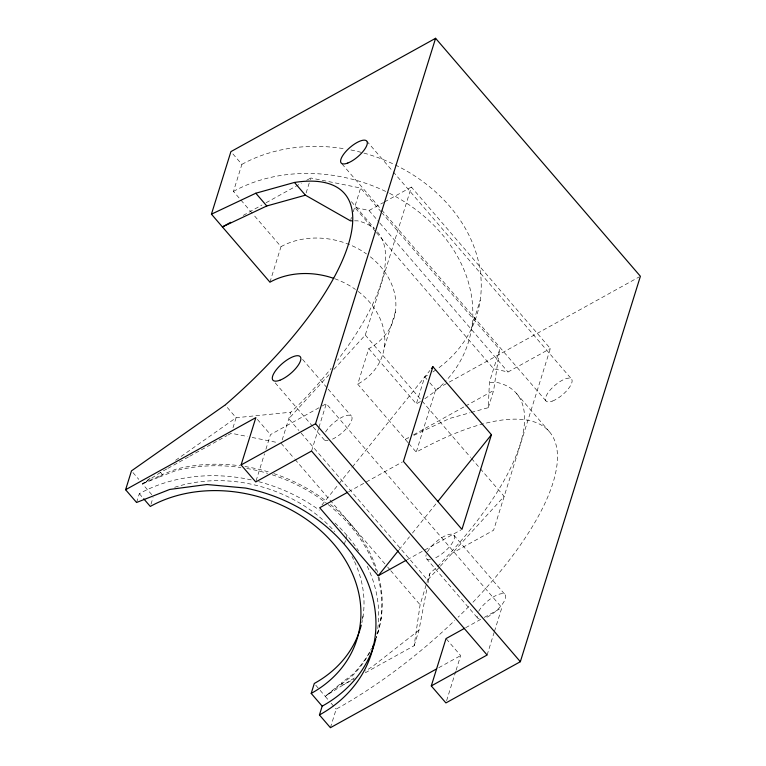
<?xml version="1.0" encoding="UTF-8"?>
<svg xmlns="http://www.w3.org/2000/svg" width="766" height="766" viewBox="0 0 766 766"><rect width="100%" height="100%" fill="white"/><g stroke="black" fill="none" stroke-linecap="round" stroke-linejoin="round"><path stroke-width="0.57" stroke-dasharray="3.83 2.87" d="M471.243 412.424L488.287 407.675L489.407 382.291L499.614 349.516L382.378 213.293M365.258 672.787L414.138 645.728L420.103 604.776L426.605 583.462M488.287 407.675L493.649 390.459L499.614 349.516M414.138 645.728L418.973 630.207L427.141 587.532M428.022 582.916L429.793 573.686L436.601 567.242M320.131 690.338L325.234 696.351L341.119 684.344L341.598 682.755L352.743 674.377A150.26 121.401 17.3 0 0 371.654 648.237M426.949 582.342L429.793 573.686M136.578 502.477L139.316 493.687A150.26 121.401 17.3 0 1 251.784 480.004M151.812 494.683L142.371 483.882L152.204 476.749M252.167 213.159L233.458 191.423L241.884 164.374L232.376 153.324M150.979 504.22L153.037 497.594M269.948 282.166L281.007 246.662L252.943 214.059M233.008 427.706L236.11 417.729L225.147 404.984M306.113 192.984L309.225 183.007M310.259 179.675L310.785 177.99L360.642 188.034L381.602 212.383M256.093 480.818L264.519 453.769M265.917 449.259L270.484 434.609L321.136 406.564M282.175 439.952L290.812 412.213L301.028 402.543A228.392 82.288 -40.7 0 0 331.113 368.389M350.78 219.679L351.479 217.429M353.241 211.789L360.642 188.034M311.561 451.04L318.579 428.5M318.934 427.371L326.306 403.701L501.854 607.677L494.482 631.347M333.88 369.413L365.286 335.058L411.38 187.067L550.352 348.54L493.591 530.254L452.285 553.129M408.192 442.796L357.722 384.159L368.772 348.654A72.119 58.273 17.3 0 0 369.269 255.968M384.34 347.362L395.39 311.867M344.298 544.329L345.667 539.925M346.012 538.833L347.036 535.53M350.139 525.591L350.617 524.04M368.772 348.654L416.321 403.893L424.747 376.853A150.26 121.401 17.3 0 0 428.855 374.469M362.069 619.33L363.103 616.017M422.401 431.306L422.928 429.621M330.405 727.7L336.197 709.105A228.392 82.288 -40.7 0 0 454.669 620.508M472.919 602.268A228.392 82.288 -40.7 0 0 554.843 441.034A228.392 82.288 -40.7 0 0 416.235 452.151L435.72 389.597L448.244 382.655M380.731 619.57L381.209 618.018M471.77 327.254L480.196 300.205M446.616 700.66L455.741 671.361M456.096 670.231L460.663 655.581L446.032 638.585M487.109 655.016L494.127 632.477M321.931 504.966L338.313 484.552M339.06 483.633L351.728 467.854M352.465 466.925L429.937 370.438M399.067 549.768L409.494 536.774M412.472 533.069L436.314 503.377M329.045 374.698L288.782 418.753L298.922 430.53M439.56 567.051L427.629 580.092L299.697 431.44M440.354 566.179L504.143 496.397L471.377 458.327M437.443 566.438L440 564.025A228.392 82.288 -40.7 0 0 496.588 382.33L489.407 382.291M142.371 483.882L159.395 477.055L162.392 474.537L176.113 469.146A150.26 121.401 17.3 0 1 240.246 465.814M418.973 630.207L372.343 666.65L365.363 671.045M341.119 684.344L352.255 675.928A150.26 121.401 17.3 0 0 370.639 650.832M175.625 460.28L236.11 417.729L290.812 412.213M160.563 472.411L143.606 483.269L162.392 474.537L160.563 472.411L166.806 468.955M354.39 677.967L326.278 695.528L341.598 682.755L343.427 684.881L353.825 679.126M243.195 215.409L261.915 205.049M266.07 202.741L301.431 183.17M306.63 180.288L310.785 177.99M375.608 231.638L354.639 207.289L369.04 210.506L383.498 202.502M384.532 201.927L411.38 187.067M167.84 468.38L178.239 462.616M179.282 462.042L188.637 456.862M189.681 456.287L227.119 435.557M228.163 434.983L231.275 433.25L247.514 436.524M322.17 405.99L326.306 403.701M449.288 382.081L639.351 276.852M376.384 232.548L493.62 368.772L508.011 371.989L550.352 348.54M408.383 437.673L405.262 439.397L408.479 437.884M413.573 434.791L464.531 406.583M465.565 406.009L493.649 390.459M348.645 491.724L402.399 461.965M407.158 559.716L460.912 529.957M465.671 627.708L483.241 617.98M484.275 617.406L501.854 607.677M438.774 667.703L460.663 655.581M413.832 435.356L449.652 418.447L470.104 412.74M159.395 477.055L175.625 470.697A150.26 121.401 17.3 0 1 240.945 467.528M354.534 220.828L357.617 220.847A228.392 82.288 -40.7 0 1 374.22 228.708M252.148 437.463L277.656 442.595M366.723 141.059L392.422 170.923M393.197 171.823L571.532 379.036M341.99 163.924L380.932 209.166M381.707 210.076L546.014 400.991M369.04 210.506L379.132 222.236M379.907 223.136L508.011 371.989M351.393 201.659L374.363 228.345M516.399 393.379L549.308 431.631M424.747 376.853L426.94 379.4M429.86 382.799L435.72 389.597M365.286 335.058L470.602 457.426M408.92 443.648L416.235 452.151M302.57 359.369L327.388 388.218M328.164 389.118L351.441 416.158M453.845 535.147L505.043 594.636M275.233 382.895L312.471 426.164M313.246 427.064L324.104 439.684M426.509 558.673L477.716 618.162M281.132 443.294L294.259 458.547M295.034 459.447L386.907 566.198M387.682 567.099L389.999 569.789M390.765 570.689L420.103 604.776M257.395 419.404L270.484 434.609M132.939 472.565L138.79 479.363M325.234 696.351L328.154 699.76M331.084 703.159L336.197 709.105M139.316 493.687L142.974 497.938M315.755 685.187L319.403 689.486M468.907 606.413A228.392 82.288 -40.7 0 1 458.087 617.205M478.712 611.239A18.03 6.501 -40.7 0 1 498.044 594.607A18.03 6.501 -40.7 0 1 504.038 601.559A18.03 6.501 -40.7 0 1 484.715 618.2M479.277 619.033A18.03 6.501 -40.7 0 1 477.419 614.131M244.938 466.513A150.26 121.401 17.3 0 1 269.211 472.143M273.778 473.589A150.26 121.401 17.3 0 1 326.795 501.577M330.519 504.526A150.26 121.401 17.3 0 1 377.628 572.384M378.864 576.865A150.26 121.401 17.3 0 1 376.326 637.436M174.648 487.31A132.221 106.838 17.3 0 1 334.675 531.594M351.987 556.432A132.221 106.838 17.3 0 1 353.519 559.448M354.553 561.631A132.221 106.838 17.3 0 1 361.82 622.882M258.726 481.68A150.26 121.401 17.3 0 1 319.412 510.233M334.981 523.015A150.26 121.401 17.3 0 1 358.632 550.955M367.259 566.294A150.26 121.401 17.3 0 1 376.843 634.143M246.786 468.457A150.26 121.401 17.3 0 1 267.583 473.35M272.16 474.767A150.26 121.401 17.3 0 1 327.245 503.856M328.183 504.583A150.26 121.401 17.3 0 1 376.087 570.593M378.088 577.296A150.26 121.401 17.3 0 1 376.24 637.877M389.511 193.3A150.26 121.401 17.3 0 1 444.989 381.87M443.303 383.613A150.26 121.401 17.3 0 1 424.441 398.99M420.429 401.518A150.26 121.401 17.3 0 1 416.321 403.893M233.458 191.423A150.26 121.401 17.3 0 1 388.448 192.773M281.007 246.662A72.119 58.273 17.3 0 1 366.521 253.948M358.22 291.473A72.119 58.273 17.3 0 1 357.722 384.159M334.771 278.728A72.119 58.273 17.3 0 1 355.462 289.443M350.895 149.964A150.26 121.401 17.3 0 1 473.378 245.168A150.26 121.401 17.3 0 1 436.773 369.279M435.806 369.959A150.26 121.401 17.3 0 1 432.867 371.941M241.884 164.374A150.26 121.401 17.3 0 1 345.093 148.891M377.427 231.897A228.392 82.288 -40.7 0 1 337.404 360.374M427.514 551.75A18.03 6.501 -40.7 0 1 446.837 535.108A18.03 6.501 -40.7 0 1 452.84 542.069A18.03 6.501 -40.7 0 1 433.508 558.701M430.463 559.553A18.03 6.501 -40.7 0 1 426.222 554.632M325.569 431.976A18.03 6.501 -40.7 0 1 344.71 416.024A18.03 6.501 -40.7 0 1 350.579 422.822A18.03 6.501 -40.7 0 1 331.946 439.378M328.059 440.565A18.03 6.501 -40.7 0 1 323.472 438.008M552.554 401.03A16.833 6.061 -40.7 0 0 572.116 380.597A16.833 6.061 -40.7 0 0 551.644 388.419A16.833 6.061 -40.7 0 0 552.554 401.03"/><path stroke-width="1.15" d="M436.697 668.852L330.405 727.7L319.441 714.956A150.26 121.401 17.3 0 0 370.438 589.877A150.26 121.401 17.3 0 0 245.589 488.066L206.973 484.514L169.793 489.426L136.578 502.477L125.605 489.723L131.484 470.87L225.147 404.984A228.392 82.288 -40.7 0 0 294.45 182.452L305.423 195.196L350.426 220.809L352.484 220.819M333.66 278.336A72.119 58.273 17.3 0 0 269.948 282.166L211.435 214.174L230.911 151.62L435.595 38.3L640.395 276.277L520.344 661.709L445.917 702.92L431.287 685.924L446.032 638.585L464.636 628.283M431.287 685.924L487.109 655.016L311.561 451.04L255.739 481.948L241.108 464.943L255.854 417.614L125.605 489.723M241.108 464.943L315.544 423.732L435.595 38.3M319.441 714.956L322.18 706.156L311.207 693.412L314.299 683.463A132.221 106.838 17.3 0 0 361.265 625.152M432.914 366.723L403.423 461.391L461.946 529.383L491.427 434.715L432.914 366.723L431.421 368.58M347.611 492.299L319.7 507.753L378.213 575.745L398.32 550.697M437.798 501.519L491.427 434.715M230.719 222.312L222.399 226.918L266.788 205.968L305.423 195.196M378.213 575.745L406.124 560.291M211.435 214.174L255.815 193.224L294.45 182.452M255.815 193.224L266.788 205.968M315.544 423.732L520.344 661.709M143.702 498.781L150.289 506.431A132.221 106.838 17.3 0 1 333.086 543.257A132.221 106.838 17.3 0 1 311.207 693.412M373.664 644.474A150.26 121.401 17.3 0 1 372.697 646.619M375.828 638.748A150.26 121.401 17.3 0 1 322.18 706.156M347.754 163.053A16.833 6.061 -40.7 0 0 367.316 142.629A16.833 6.061 -40.7 0 0 346.845 150.442A16.833 6.061 -40.7 0 0 347.754 163.053M279.906 380.223A18.03 6.501 -40.7 0 0 300.866 358.335A18.03 6.501 -40.7 0 0 278.939 366.723A18.03 6.501 -40.7 0 0 279.906 380.223"/></g></svg>
